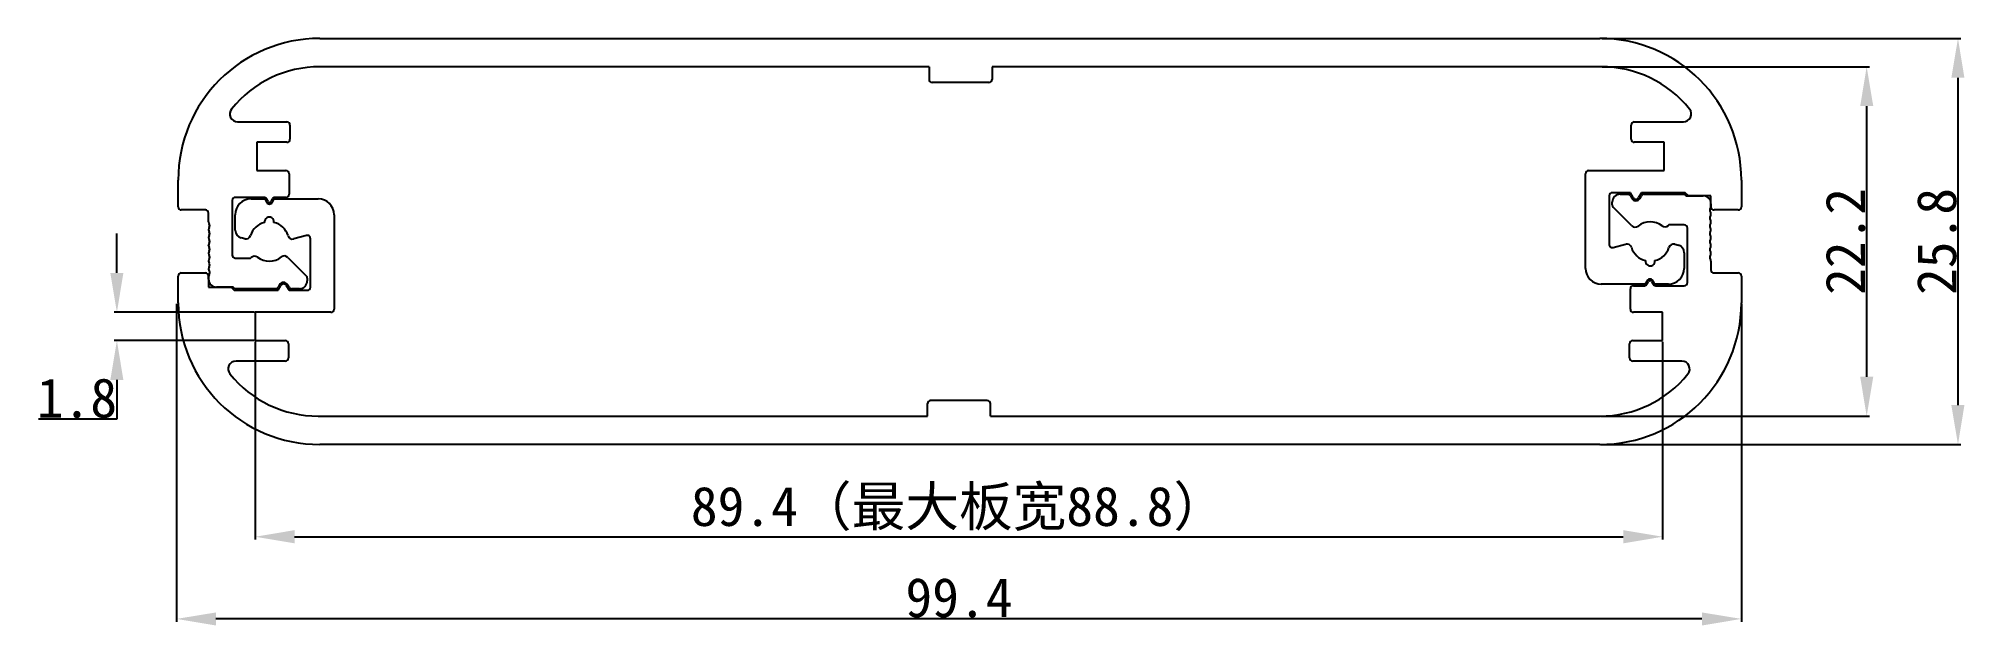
# Model space of a CAD drawing. Header units: inches. Extents: x -9 to 114, y -3 to 35.
import ezdxf

# ---------------------------------------------------------------- set-up
doc = ezdxf.new("R2010")
doc.units = ezdxf.units.IN
doc.header["$MEASUREMENT"] = 0
doc.layers.add('1', color=30, linetype='Continuous')
doc.styles.get("Standard").update_dxf_attribs({"font": 'simhei.ttf'})
doc.dimstyles.get("Standard").update_dxf_attribs({"dimtxt": 2.5, "dimasz": 2.5, "dimexe": 0.18, "dimexo": 0.0625, "dimgap": 0.09, "dimtad": 1, "dimtoh": 1, "dimdec": 1, "dimzin": 0, "dimdsep": 46, "dimtxsty": 'Standard', "dimcen": 0.09, "dimadec": 0, "dimazin": 0, "dimtfac": 1, "dimtdec": 1, "dimtofl": 0, "dimtmove": 0, "dimatfit": 3, "dimfxl": 1, "dimtolj": 1, "dimtzin": 0, "dimarcsym": 0})

# ---------------------------------------------------------------- blocks, each defined once
blk = doc.blocks.new('*D1')
at = {"color": 0, "lineweight": -2}
for p, q in [((90.76, 34.67), (113.54, 34.67)), ((113.36, 32.17), (113.36, 11.37)), ((90.66, 8.87), (113.54, 8.87))]:
    blk.add_line(p, q, dxfattribs=at)
at = {"color": 0}
for points in [[(112.94, 32.17), (113.77, 32.17), (113.36, 34.67)], [(112.94, 11.37), (113.77, 11.37), (113.36, 8.87)]]:
    blk.add_solid(points, dxfattribs=at)
at = {"layer": 'Defpoints', "color": 0}
for p in [(90.7, 34.67), (90.6, 8.87), (113.36, 8.87)]:
    blk.add_point(p, dxfattribs=at)
at = {"color": 0, "insert": (112.02, 21.77), "char_height": 2.5, "attachment_point": 5, "rotation": 90}
blk.add_mtext('\\A1;25.8', dxfattribs=at)
blk = doc.blocks.new('*D2')
at = {"color": 0, "lineweight": -2}
for p, q in [((0.2, 17.8), (0.2, -2.39)), ((99.6, 17.8), (99.6, -2.39)), ((97.1, -2.21), (2.7, -2.21))]:
    blk.add_line(p, q, dxfattribs=at)
at = {"color": 0}
for points in [[(2.7, -1.8), (2.7, -2.63), (0.2, -2.21)], [(97.1, -1.8), (97.1, -2.63), (99.6, -2.21)]]:
    blk.add_solid(points, dxfattribs=at)
at = {"layer": 'Defpoints', "color": 0}
for p in [(0.2, 17.87), (99.6, 17.87), (0.2, -2.21)]:
    blk.add_point(p, dxfattribs=at)
at = {"color": 0, "insert": (49.9, -0.87), "char_height": 2.5, "attachment_point": 5}
blk.add_mtext('\\A1;99.4', dxfattribs=at)
blk = doc.blocks.new('*D3')
at = {"color": 0, "lineweight": -2}
for p, q in [((-3.59, 19.77), (-3.59, 22.27)), ((5.14, 17.27), (-3.77, 17.27)), ((5.14, 15.47), (-3.77, 15.47)), ((-3.59, 12.97), (-3.59, 10.47)), ((-3.59, 10.47), (-8.57, 10.47))]:
    blk.add_line(p, q, dxfattribs=at)
at = {"color": 0}
for points in [[(-4.01, 19.77), (-3.18, 19.77), (-3.59, 17.27)], [(-4.01, 12.97), (-3.18, 12.97), (-3.59, 15.47)]]:
    blk.add_solid(points, dxfattribs=at)
at = {"layer": 'Defpoints', "color": 0}
for p in [(5.2, 17.27), (-3.59, 15.47), (5.2, 15.47)]:
    blk.add_point(p, dxfattribs=at)
at = {"color": 0, "insert": (-6.13, 11.81), "char_height": 2.5, "attachment_point": 5}
blk.add_mtext('\\A1;1.8', dxfattribs=at)
blk = doc.blocks.new('*D4')
at = {"layer": '1', "color": 0, "lineweight": -2}
for p, q in [((5.2, 15.4), (5.2, 2.83)), ((94.6, 15.4), (94.6, 2.83)), ((7.7, 3.01), (92.1, 3.01))]:
    blk.add_line(p, q, dxfattribs=at)
at = {"layer": '1', "color": 0}
for points in [[(7.7, 3.43), (7.7, 2.59), (5.2, 3.01)], [(92.1, 3.43), (92.1, 2.59), (94.6, 3.01)]]:
    blk.add_solid(points, dxfattribs=at)
at = {"layer": 'Defpoints', "color": 0}
for p in [(5.2, 15.47), (94.6, 15.47), (94.6, 3.01)]:
    blk.add_point(p, dxfattribs=at)
at = {"layer": '1', "color": 0, "insert": (49.9, 4.78), "char_height": 2.5, "attachment_point": 5}
blk.add_mtext('\\A1;89.4（最大板宽88.8）', dxfattribs=at)
blk = doc.blocks.new('*D6')
at = {"color": 0, "lineweight": -2}
for p, q in [((90.76, 32.87), (107.74, 32.87)), ((107.56, 30.37), (107.56, 13.17)), ((90.66, 10.67), (107.74, 10.67))]:
    blk.add_line(p, q, dxfattribs=at)
at = {"color": 0}
for points in [[(107.15, 30.37), (107.98, 30.37), (107.56, 32.87)], [(107.15, 13.17), (107.98, 13.17), (107.56, 10.67)]]:
    blk.add_solid(points, dxfattribs=at)
at = {"layer": 'Defpoints', "color": 0}
for p in [(90.7, 32.87), (90.6, 10.67), (107.56, 10.67)]:
    blk.add_point(p, dxfattribs=at)
at = {"color": 0, "insert": (106.22, 21.77), "char_height": 2.5, "attachment_point": 5, "rotation": 90}
blk.add_mtext('\\A1;22.2', dxfattribs=at)

msp = doc.modelspace()

# ---------------------------------------------------------------- linework, layer by layer
for p, q in [((9.3, 34.67), (90.6, 34.67)), ((48, 32.87), (9.3, 32.87)), ((48, 32.87), (48, 32.07)), ((51.8, 31.87), (48.2, 31.87)), ((52, 32.87), (52, 32.07)), ((90.7, 32.87), (52, 32.87)), ((4.08, 29.37), (7.2, 29.37)), ((92.8, 29.37), (95.92, 29.37)), ((7.4, 29.17), (7.4, 28.27)), ((92.6, 28.27), (92.6, 29.17)), ((7.2, 28.07), (5.3, 28.07)), ((5.3, 28.07), (5.3, 26.27)), ((94.7, 28.07), (92.8, 28.07)), ((94.7, 26.27), (94.7, 28.07)), ((5.3, 26.27), (7.15, 26.27)), ((7.35, 26.07), (7.35, 24.77)), ((89.7, 20.06), (89.7, 26.07)), ((89.9, 26.27), (94.7, 26.27)), ((0.3, 23.97), (0.3, 25.67)), ((5.74, 24.57), (3.93, 24.57)), ((4.93, 24.47), (5.8, 24.47)), ((5.8, 24.47), (5.93, 24.25)), ((6.01, 24.3), (5.92, 24.47)), ((6.28, 24.47), (6.19, 24.3)), ((6.27, 24.25), (6.4, 24.47)), ((6.4, 24.47), (9.2, 24.47)), ((7.15, 24.57), (6.46, 24.57)), ((91.2, 24.67), (91.2, 21.58)), ((92.55, 24.87), (91.4, 24.87)), ((91.9, 24.77), (92.38, 24.77)), ((92.73, 24.56), (92.55, 24.87)), ((92.55, 24.67), (92.64, 24.51)), ((93.25, 24.87), (93.07, 24.56)), ((93.16, 24.51), (93.25, 24.67)), ((96.04, 24.87), (93.25, 24.87)), ((93.42, 24.77), (96, 24.77)), ((96, 24.77), (96.1, 24.67)), ((96.24, 24.67), (96.04, 24.87)), ((96.1, 24.67), (97.17, 24.67)), ((97.67, 24.67), (96.24, 24.67)), ((97.67, 23.97), (97.67, 24.67)), ((99.6, 25.67), (99.6, 23.97)), ((2.03, 23.77), (0.5, 23.77)), ((2.23, 23.01), (2.23, 23.57)), ((3.73, 24.37), (3.73, 20.91)), ((3.93, 22.48), (3.93, 23.47)), ((10.2, 23.47), (10.2, 17.47)), ((91.4, 24.09), (91.4, 24.27)), ((92.64, 22.77), (91.46, 23.95)), ((97.67, 24.17), (97.67, 24)), ((99.4, 23.77), (97.87, 23.77)), ((8.45, 22.15), (7.65, 21.93)), ((95, 22.82), (94.96, 22.79)), ((95.97, 22.82), (95, 22.82)), ((96.17, 19.16), (96.17, 22.62)), ((2.23, 21.52), (2.23, 21.53)), ((4.53, 21.94), (4.3, 22)), ((8.7, 18.87), (8.7, 21.96)), ((91.45, 21.38), (92.25, 21.6)), ((95.37, 21.59), (95.6, 21.53)), ((95.97, 21.05), (95.97, 20.06)), ((97.67, 22.01), (97.67, 22)), ((0.5, 19.77), (2.03, 19.77)), ((3.93, 20.71), (4.9, 20.71)), ((4.9, 20.71), (4.94, 20.75)), ((7.26, 20.76), (8.44, 19.58)), ((97.67, 20.52), (97.67, 19.97)), ((97.87, 19.77), (99.4, 19.77)), ((0.3, 17.87), (0.3, 19.57)), ((2.23, 19.57), (2.23, 18.87)), ((2.23, 19.37), (2.23, 19.54)), ((2.23, 18.87), (3.66, 18.87)), ((3.8, 18.87), (2.73, 18.87)), ((3.66, 18.87), (3.86, 18.67)), ((3.9, 18.77), (3.8, 18.87)), ((3.86, 18.67), (6.65, 18.67)), ((6.48, 18.77), (3.9, 18.77)), ((6.74, 19.02), (6.65, 18.87)), ((6.65, 18.67), (6.83, 18.97)), ((7.17, 18.97), (7.35, 18.67)), ((7.35, 18.87), (7.26, 19.02)), ((7.35, 18.67), (8.5, 18.67)), ((8, 18.77), (7.52, 18.77)), ((8.5, 19.44), (8.5, 19.27)), ((93.5, 19.06), (90.7, 19.06)), ((92.55, 17.47), (92.55, 18.76)), ((92.75, 18.96), (93.44, 18.96)), ((93.63, 19.28), (93.5, 19.06)), ((93.62, 19.06), (93.71, 19.23)), ((93.89, 19.23), (93.98, 19.06)), ((94.1, 19.06), (93.97, 19.28)), ((94.97, 19.06), (94.1, 19.06)), ((94.16, 18.96), (95.97, 18.96)), ((99.6, 19.57), (99.6, 17.87)), ((10, 17.27), (5.2, 17.27)), ((5.2, 17.27), (5.2, 15.47)), ((94.6, 17.27), (92.75, 17.27)), ((94.6, 15.47), (94.6, 17.27)), ((5.2, 15.47), (7.1, 15.47)), ((7.3, 15.27), (7.3, 14.37)), ((92.5, 14.37), (92.5, 15.27)), ((92.7, 15.47), (94.6, 15.47)), ((7.1, 14.17), (3.98, 14.17)), ((95.82, 14.17), (92.7, 14.17)), ((47.9, 10.67), (47.9, 11.47)), ((51.7, 11.67), (48.1, 11.67)), ((51.9, 10.67), (51.9, 11.47)), ((9.2, 10.67), (47.9, 10.67)), ((51.9, 10.67), (90.6, 10.67)), ((90.6, 8.87), (9.3, 8.87))]:
    msp.add_line(p, q)
for centre, radius, start, end in [((9.3, 25.67), 9, 90, 180), ((90.6, 25.67), 9, 0, 90), ((9.3, 25.67), 7.2, 90, 141.1807), ((48.2, 32.07), 0.2, 180, 270), ((51.8, 32.07), 0.2, 270, 0), ((90.7, 25.67), 7.2, 38.8193, 90), ((4.08, 29.87), 0.5, 141.1807, 270), ((7.2, 29.17), 0.2, 0, 90), ((92.8, 29.17), 0.2, 90, 180), ((95.92, 29.87), 0.5, 270, 38.8193), ((7.2, 28.27), 0.2, 270, 360), ((92.8, 28.27), 0.2, 180, 270), ((7.15, 26.07), 0.2, 0, 90), ((89.9, 26.07), 0.2, 90, 180), ((3.93, 24.37), 0.2, 90, 180), ((4.93, 23.47), 1, 90, 180), ((5.74, 24.37), 0.2, 30, 90), ((6.46, 24.37), 0.2, 90, 150), ((7.15, 24.77), 0.2, 270, 360), ((9.2, 23.47), 1, 0, 90), ((91.4, 24.67), 0.2, 90, 180), ((91.9, 24.27), 0.5, 90, 180), ((92.38, 24.57), 0.2, 30, 90), ((92.9, 24.66), 0.3, 210, 330), ((92.9, 24.66), 0.2, 210, 330), ((93.42, 24.57), 0.2, 90, 150), ((97.17, 24.17), 0.5, 0, 90), ((0.5, 23.97), 0.2, 180, 270), ((2.03, 23.57), 0.2, 0, 90), ((6.09, 23.02), 0.3, 353.1079, 186.8921), ((6.1, 24.35), 0.2, 210, 330), ((6.1, 24.35), 0.1, 210, 330), ((91.6, 24.09), 0.2, 180, 225), ((97.79, 23.76), 0.2, 144.1464, 213.728), ((97.79, 23.26), 0.2, 146.272, 213.728), ((97.47, 24), 0.2, 324.1464, 360), ((97.42, 23.51), 0.25, 326.272, 33.749), ((97.87, 23.97), 0.2, 180, 270), ((99.4, 23.97), 0.2, 270, 0), ((2.48, 23.02), 0.25, 182.3596, 213.691), ((2.48, 22.52), 0.25, 146.309, 213.728), ((2.48, 22.02), 0.25, 146.272, 213.728), ((2.11, 22.77), 0.2, 326.309, 33.691), ((2.11, 22.27), 0.2, 326.272, 33.728), ((4.43, 22.48), 0.5, 180, 255), ((4.61, 22.23), 0.3, 255, 342.5962), ((6.09, 21.77), 1.25, 103.7842, 162.5962), ((6.09, 21.77), 1.25, 17.2279, 76.2158), ((7.57, 22.22), 0.3, 197.2279, 285), ((8.5, 21.96), 0.2, 360, 105), ((92.85, 22.98), 0.3, 225, 308.1664), ((93.81, 21.77), 1.25, 52.637, 128.1664), ((94.75, 23), 0.3, 232.637, 315), ((95.97, 22.62), 0.2, 0, 90), ((97.79, 22.76), 0.2, 146.272, 213.728), ((97.79, 22.26), 0.2, 146.309, 213.691), ((97.42, 23.01), 0.25, 326.272, 33.728), ((97.42, 22.51), 0.25, 326.309, 33.728), ((97.42, 22.01), 0.25, 360, 33.691), ((2.48, 21.52), 0.25, 146.272, 177.6404), ((2.48, 21.52), 0.25, 180, 213.691), ((2.48, 21.02), 0.25, 146.309, 213.728), ((2.11, 21.77), 0.2, 326.272, 33.728), ((2.11, 21.27), 0.2, 326.309, 33.691), ((2.11, 20.77), 0.2, 326.272, 33.728), ((3.93, 20.91), 0.2, 180, 270), ((5.15, 20.53), 0.3, 52.637, 135), ((7.05, 20.55), 0.3, 45, 128.1664), ((91.4, 21.58), 0.2, 180, 285), ((92.33, 21.31), 0.3, 17.2279, 105), ((93.81, 21.77), 1.25, 197.2279, 256.2158), ((93.81, 21.77), 1.25, 283.7842, 342.5962), ((95.29, 21.3), 0.3, 75, 162.5962), ((95.47, 21.05), 0.5, 0, 75), ((97.79, 21.76), 0.2, 146.272, 213.728), ((97.79, 21.26), 0.2, 146.272, 213.728), ((97.79, 20.76), 0.2, 146.309, 213.691), ((97.42, 22.01), 0.25, 326.272, 357.6404), ((97.42, 21.51), 0.25, 326.272, 33.728), ((97.42, 21.01), 0.25, 326.309, 33.728), ((0.5, 19.57), 0.2, 90, 180), ((2.03, 19.57), 0.2, 0, 90), ((2.48, 20.52), 0.25, 146.272, 213.728), ((2.48, 20.02), 0.25, 146.272, 213.749), ((2.43, 19.54), 0.2, 144.1464, 180), ((2.11, 20.27), 0.2, 326.272, 33.728), ((2.11, 19.77), 0.2, 324.1464, 33.728), ((6.09, 21.77), 1.25, 232.637, 308.1664), ((8.3, 19.44), 0.2, 0, 45), ((90.7, 20.06), 1, 180, 270), ((93.81, 20.52), 0.3, 173.1079, 6.8921), ((94.97, 20.06), 1, 270, 360), ((97.42, 20.51), 0.25, 2.3596, 33.691), ((97.87, 19.97), 0.2, 180, 270), ((99.4, 19.57), 0.2, 0, 90), ((2.73, 19.37), 0.5, 180, 270), ((6.48, 18.97), 0.2, 270, 330), ((7, 18.87), 0.3, 30, 150), ((7, 18.87), 0.2, 30, 150), ((7.52, 18.97), 0.2, 210, 270), ((8, 19.27), 0.5, 270, 0), ((8.5, 18.87), 0.2, 270, 360), ((92.75, 18.76), 0.2, 90, 180), ((93.44, 19.16), 0.2, 270, 330), ((93.8, 19.18), 0.2, 30, 150), ((93.8, 19.18), 0.1, 30, 150), ((94.16, 19.16), 0.2, 210, 270), ((95.97, 19.16), 0.2, 270, 0), ((9.3, 17.87), 9, 180, 270), ((10, 17.47), 0.2, 270, 360), ((90.6, 17.87), 9, 270, 0), ((92.75, 17.47), 0.2, 180, 270), ((7.1, 15.27), 0.2, 0, 90), ((92.7, 15.27), 0.2, 90, 180), ((3.98, 13.67), 0.5, 90, 218.8193), ((7.1, 14.37), 0.2, 270, 360), ((92.7, 14.37), 0.2, 180, 270), ((95.82, 13.67), 0.5, 321.1807, 90), ((9.2, 17.87), 7.2, 218.8193, 270), ((90.6, 17.87), 7.2, 270, 321.1807), ((48.1, 11.47), 0.2, 90, 180), ((51.7, 11.47), 0.2, 0, 90)]:
    msp.add_arc(centre, radius, start, end)

# ---------------------------------------------------------------- dimensions: what is measured, and where the dimension line sits
dim = msp.add_linear_dim(base=(113.36, 8.87), p1=(90.7, 34.67), p2=(90.6, 8.87), angle=90, dimstyle='Standard')
dim.commit()
dim.dimension.update_dxf_attribs({"geometry": '*D1', "text_midpoint": (113.36, 21.77), "dimtype": 160})
for base, p1, p2, angle, picture, middle in [((107.56, 10.67), (90.7, 32.87), (90.6, 10.67), 270, '*D6', (106.22, 21.77)), ((-3.59, 15.47), (5.2, 17.27), (5.2, 15.47), 90, '*D3', (-6.13, 11.81))]:
    dim = msp.add_linear_dim(base=base, p1=p1, p2=p2, angle=angle, dimstyle='Standard')
    dim.commit()
    dim.dimension.update_dxf_attribs({"geometry": picture, "text_midpoint": middle})
dim = msp.add_linear_dim(base=(0.2, -2.21), p1=(99.6, 17.87), p2=(0.2, 17.87), dimstyle='Standard')
dim.commit()
dim.dimension.update_dxf_attribs({"geometry": '*D2', "text_midpoint": (49.9, -2.21), "dimtype": 160})
at = {"layer": '1'}
dim = msp.add_linear_dim(base=(94.6, 3.01), p1=(5.2, 15.47), p2=(94.6, 15.47), text='<>（最大板宽88.8）', dimstyle='Standard', dxfattribs=at)
dim.commit()
dim.dimension.update_dxf_attribs({"geometry": '*D4', "text_midpoint": (49.9, 3.01), "dimtype": 160})

doc.saveas('drawing.dxf')
